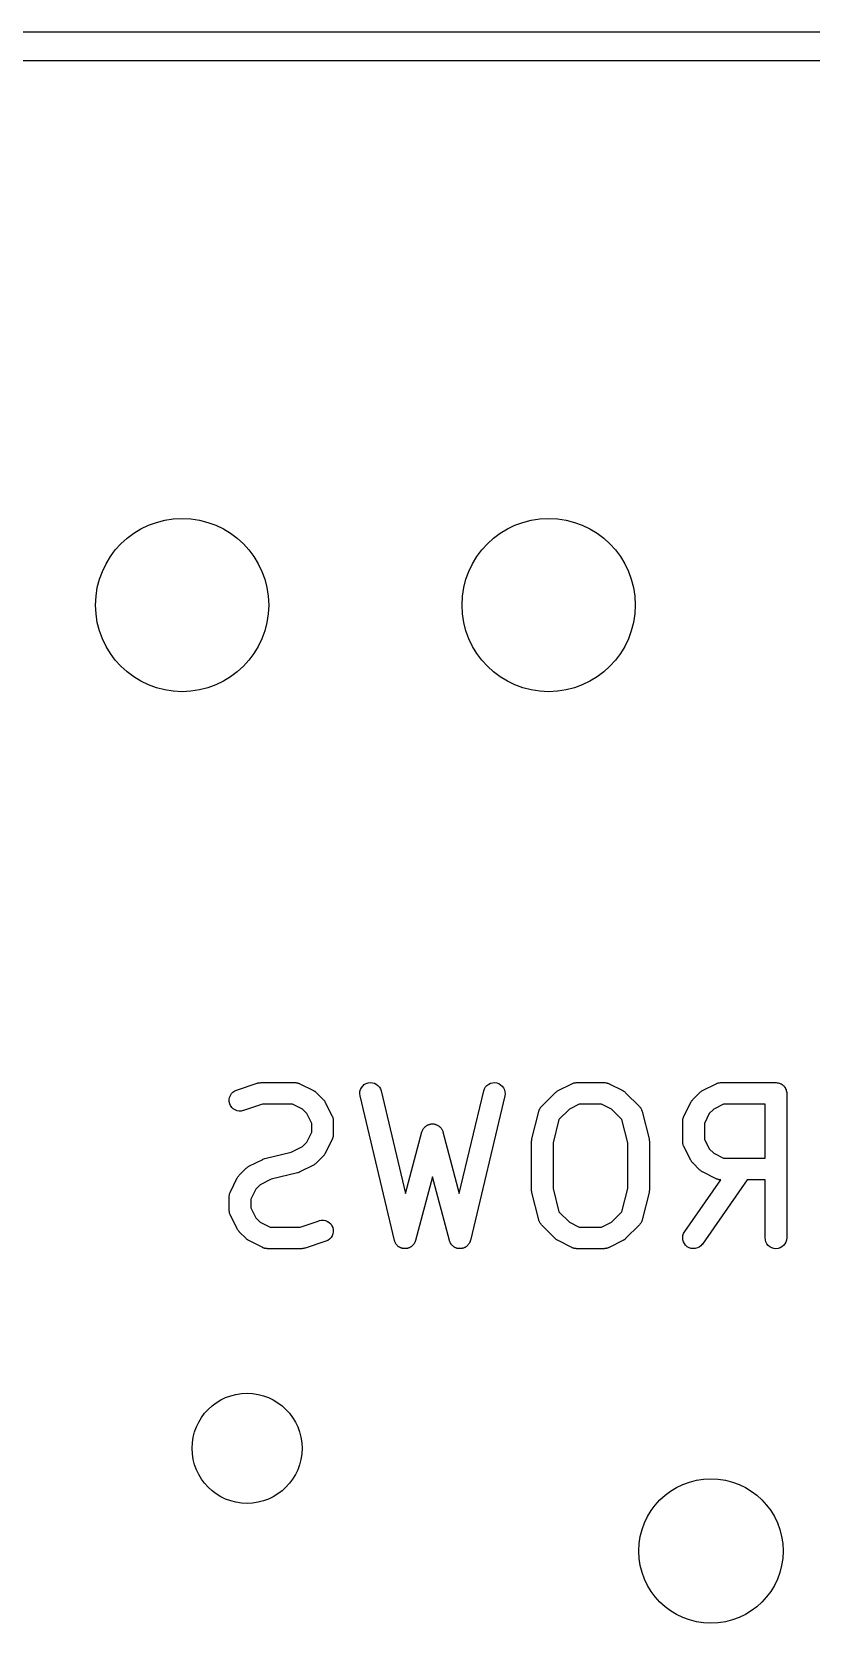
# Model space of a CAD drawing. Extents: x 0.6 to 7.02, y -7.61 to -0.88.
# Drawn here: x 2.2297 to 2.4424, y -1.492 to -1.0581 of the extents above; entities that cross this region are included whole.
import ezdxf

# ---------------------------------------------------------------- set-up
doc = ezdxf.new("R2010")
doc.units = 0
doc.header["$MEASUREMENT"] = 0
doc.layers.add('BLACK', color=7, linetype='CONTINUOUS')

msp = doc.modelspace()

# ---------------------------------------------------------------- linework, layer by layer
at = {"layer": 'BLACK', "linetype": 'CONTINUOUS'}
for p, q in [((2.21234, -1.05815), (3.22922, -1.05815)), ((3.22547, -1.06602), (2.21054, -1.06602)), ((2.28562, -1.34669), (2.29124, -1.34481)), ((2.29124, -1.34481), (2.29128, -1.3448)), ((2.29128, -1.3448), (2.29144, -1.34476)), ((2.29144, -1.34476), (2.2916, -1.34472)), ((2.2916, -1.34472), (2.29173, -1.3447)), ((2.29173, -1.3447), (2.29185, -1.34468)), ((2.29185, -1.34468), (2.29201, -1.34468)), ((2.29201, -1.34468), (2.29218, -1.34466)), ((2.29218, -1.34466), (2.30155, -1.34466)), ((2.30155, -1.34466), (2.30159, -1.34466)), ((2.30159, -1.34466), (2.30168, -1.34467)), ((2.30168, -1.34467), (2.30176, -1.34467)), ((2.30176, -1.34467), (2.30196, -1.3447)), ((2.30196, -1.3447), (2.30216, -1.34473)), ((2.30216, -1.34473), (2.30225, -1.34475)), ((2.30225, -1.34475), (2.30233, -1.34477)), ((2.30233, -1.34477), (2.30252, -1.34484)), ((2.30252, -1.34484), (2.30271, -1.3449)), ((2.30271, -1.3449), (2.30279, -1.34494)), ((2.30279, -1.34494), (2.30287, -1.34497)), ((2.30287, -1.34497), (2.30662, -1.34685)), ((2.32046, -1.34521), (2.32096, -1.34492)), ((2.32096, -1.34492), (2.32151, -1.34474)), ((2.32151, -1.34474), (2.32208, -1.34466)), ((2.32208, -1.34466), (2.32266, -1.3447)), ((2.32266, -1.3447), (2.32321, -1.34485)), ((2.32321, -1.34485), (2.32373, -1.3451)), ((2.3544, -1.34508), (2.35492, -1.34484)), ((2.35492, -1.34484), (2.35548, -1.34469)), ((2.35548, -1.34469), (2.35605, -1.34466)), ((2.35605, -1.34466), (2.35662, -1.34475)), ((2.35662, -1.34475), (2.35717, -1.34494)), ((2.35717, -1.34494), (2.35766, -1.34523)), ((2.37335, -1.34685), (2.3771, -1.34497)), ((2.3771, -1.34497), (2.37713, -1.34495)), ((2.37713, -1.34495), (2.37721, -1.34492)), ((2.37721, -1.34492), (2.37729, -1.34488)), ((2.37729, -1.34488), (2.37748, -1.34483)), ((2.37748, -1.34483), (2.37767, -1.34476)), ((2.37767, -1.34476), (2.37776, -1.34474)), ((2.37776, -1.34474), (2.37784, -1.34472)), ((2.37784, -1.34472), (2.37804, -1.3447)), ((2.37804, -1.3447), (2.37824, -1.34467)), ((2.37824, -1.34467), (2.37833, -1.34467)), ((2.37833, -1.34467), (2.37842, -1.34466)), ((2.37842, -1.34466), (2.38591, -1.34466)), ((2.38591, -1.34466), (2.38596, -1.34466)), ((2.38596, -1.34466), (2.38604, -1.34467)), ((2.38604, -1.34467), (2.38613, -1.34467)), ((2.38613, -1.34467), (2.38633, -1.3447)), ((2.38633, -1.3447), (2.38653, -1.34473)), ((2.38653, -1.34473), (2.38661, -1.34475)), ((2.38661, -1.34475), (2.3867, -1.34477)), ((2.3867, -1.34477), (2.38689, -1.34484)), ((2.38689, -1.34484), (2.38708, -1.3449)), ((2.38708, -1.3449), (2.38715, -1.34494)), ((2.38715, -1.34494), (2.38724, -1.34497)), ((2.38724, -1.34497), (2.39098, -1.34685)), ((2.41272, -1.34685), (2.41647, -1.34497)), ((2.41647, -1.34497), (2.4165, -1.34495)), ((2.4165, -1.34495), (2.41658, -1.34492)), ((2.41658, -1.34492), (2.41666, -1.34488)), ((2.41666, -1.34488), (2.41685, -1.34483)), ((2.41685, -1.34483), (2.41704, -1.34476)), ((2.41704, -1.34476), (2.41713, -1.34474)), ((2.41713, -1.34474), (2.41721, -1.34472)), ((2.41721, -1.34472), (2.41741, -1.3447)), ((2.41741, -1.3447), (2.41761, -1.34467)), ((2.41761, -1.34467), (2.4177, -1.34467)), ((2.4177, -1.34467), (2.41779, -1.34466)), ((2.41779, -1.34466), (2.43278, -1.34466)), ((2.43278, -1.34466), (2.4328, -1.34466)), ((2.4328, -1.34466), (2.4328, -1.34466)), ((2.4328, -1.34466), (2.43281, -1.34466)), ((2.43281, -1.34466), (2.43283, -1.34466)), ((2.43283, -1.34466), (2.4331, -1.34469)), ((2.4331, -1.34469), (2.43338, -1.34472)), ((2.43338, -1.34472), (2.43339, -1.34472)), ((2.43339, -1.34472), (2.4334, -1.34473)), ((2.4334, -1.34473), (2.43366, -1.34481)), ((2.43366, -1.34481), (2.43393, -1.34489)), ((2.43393, -1.34489), (2.43394, -1.3449)), ((2.43394, -1.3449), (2.43395, -1.3449)), ((2.43395, -1.3449), (2.43419, -1.34503)), ((2.43419, -1.34503), (2.43444, -1.34517)), ((2.28361, -1.34926), (2.28371, -1.3487)), ((2.28362, -1.34984), (2.28361, -1.34926)), ((2.28371, -1.3487), (2.28392, -1.34816)), ((2.28392, -1.34816), (2.28422, -1.34767)), ((2.28422, -1.34767), (2.28462, -1.34725)), ((2.28462, -1.34725), (2.28509, -1.34692)), ((2.28509, -1.34692), (2.28562, -1.34669)), ((2.30662, -1.34685), (2.30666, -1.34687)), ((2.30666, -1.34687), (2.3068, -1.34696)), ((2.3068, -1.34696), (2.30694, -1.34703)), ((2.30694, -1.34703), (2.30704, -1.34711)), ((2.30704, -1.34711), (2.30714, -1.34718)), ((2.30714, -1.34718), (2.30726, -1.34729)), ((2.30726, -1.34729), (2.30739, -1.3474)), ((2.30739, -1.3474), (2.30926, -1.34928)), ((2.30926, -1.34928), (2.30929, -1.3493)), ((2.30929, -1.3493), (2.3094, -1.34943)), ((2.31922, -1.34769), (2.31926, -1.34711)), ((2.31929, -1.34826), (2.31922, -1.34769)), ((2.31926, -1.34711), (2.31942, -1.34655)), ((2.3193, -1.3483), (2.31929, -1.34826)), ((2.32867, -1.38767), (2.3193, -1.3483)), ((2.31942, -1.34655), (2.31967, -1.34604)), ((2.31967, -1.34604), (2.32003, -1.34558)), ((2.32003, -1.34558), (2.32046, -1.34521)), ((2.32373, -1.3451), (2.32419, -1.34545)), ((2.32419, -1.34545), (2.32457, -1.34589)), ((2.32457, -1.34589), (2.32486, -1.34638)), ((2.32486, -1.34638), (2.32505, -1.34693)), ((2.32505, -1.34693), (2.33171, -1.37492)), ((2.34638, -1.37492), (2.35305, -1.34693)), ((2.35879, -1.3483), (2.34942, -1.38767)), ((2.35305, -1.34693), (2.35306, -1.34689)), ((2.35306, -1.34689), (2.35325, -1.34635)), ((2.35325, -1.34635), (2.35355, -1.34585)), ((2.35355, -1.34585), (2.35393, -1.34543)), ((2.35393, -1.34543), (2.3544, -1.34508)), ((2.35766, -1.34523), (2.35809, -1.34561)), ((2.35809, -1.34561), (2.35844, -1.34607)), ((2.35844, -1.34607), (2.35869, -1.34659)), ((2.35869, -1.34659), (2.35883, -1.34715)), ((2.35887, -1.34773), (2.35879, -1.3483)), ((2.35883, -1.34715), (2.35887, -1.34773)), ((2.36883, -1.35115), (2.37258, -1.3474)), ((2.37258, -1.3474), (2.37261, -1.34737)), ((2.37261, -1.34737), (2.37274, -1.34727)), ((2.37274, -1.34727), (2.37286, -1.34715)), ((2.37286, -1.34715), (2.37296, -1.34709)), ((2.37296, -1.34709), (2.37306, -1.34701)), ((2.37306, -1.34701), (2.37321, -1.34694)), ((2.37321, -1.34694), (2.37335, -1.34685)), ((2.39098, -1.34685), (2.39102, -1.34687)), ((2.39102, -1.34687), (2.39116, -1.34696)), ((2.39116, -1.34696), (2.39131, -1.34703)), ((2.39131, -1.34703), (2.3914, -1.34711)), ((2.3914, -1.34711), (2.39151, -1.34718)), ((2.39151, -1.34718), (2.39162, -1.34729)), ((2.39162, -1.34729), (2.39175, -1.3474)), ((2.39175, -1.3474), (2.3955, -1.35115)), ((2.40985, -1.34952), (2.40997, -1.3494)), ((2.40997, -1.3494), (2.41007, -1.34928)), ((2.41007, -1.34928), (2.41195, -1.3474)), ((2.41195, -1.3474), (2.41198, -1.34737)), ((2.41198, -1.34737), (2.41211, -1.34727)), ((2.41211, -1.34727), (2.41223, -1.34715)), ((2.41223, -1.34715), (2.41233, -1.34709)), ((2.41233, -1.34709), (2.41243, -1.34701)), ((2.41243, -1.34701), (2.41258, -1.34694)), ((2.41258, -1.34694), (2.41272, -1.34685)), ((2.43444, -1.34517), (2.43444, -1.34517)), ((2.43444, -1.34517), (2.43445, -1.34518)), ((2.43445, -1.34518), (2.43467, -1.34536)), ((2.43467, -1.34536), (2.43488, -1.34553)), ((2.43488, -1.34553), (2.43489, -1.34554)), ((2.43489, -1.34554), (2.43489, -1.34555)), ((2.43489, -1.34555), (2.43507, -1.34576)), ((2.43507, -1.34576), (2.43524, -1.34598)), ((2.43524, -1.34598), (2.43525, -1.34599)), ((2.43525, -1.34599), (2.43525, -1.346)), ((2.43525, -1.346), (2.43538, -1.34624)), ((2.43538, -1.34624), (2.43551, -1.34649)), ((2.43551, -1.34649), (2.43552, -1.3465)), ((2.43552, -1.3465), (2.43552, -1.34651)), ((2.43552, -1.34651), (2.4356, -1.34677)), ((2.4356, -1.34677), (2.43568, -1.34704)), ((2.43568, -1.34704), (2.43568, -1.34705)), ((2.43568, -1.34705), (2.43568, -1.34706)), ((2.43568, -1.34706), (2.43571, -1.34734)), ((2.43571, -1.34734), (2.43574, -1.34761)), ((2.43574, -1.34761), (2.43574, -1.38698)), ((2.28374, -1.3504), (2.28362, -1.34984)), ((2.28398, -1.35093), (2.28374, -1.3504)), ((2.2843, -1.3514), (2.28398, -1.35093)), ((2.28472, -1.3518), (2.2843, -1.3514)), ((2.2852, -1.35212), (2.28472, -1.3518)), ((2.28574, -1.35233), (2.2852, -1.35212)), ((2.28631, -1.35243), (2.28574, -1.35233)), ((2.28688, -1.35242), (2.28631, -1.35243)), ((2.28745, -1.3523), (2.28688, -1.35242)), ((2.28749, -1.35229), (2.28745, -1.3523)), ((2.29266, -1.35057), (2.28749, -1.35229)), ((2.30085, -1.35057), (2.29266, -1.35057)), ((2.30355, -1.35191), (2.30085, -1.35057)), ((2.30475, -1.35311), (2.30355, -1.35191)), ((2.3061, -1.35581), (2.30475, -1.35311)), ((2.3094, -1.34943), (2.30951, -1.34955)), ((2.30951, -1.34955), (2.30957, -1.34966)), ((2.30957, -1.34966), (2.30965, -1.34975)), ((2.30965, -1.34975), (2.30973, -1.3499)), ((2.30973, -1.3499), (2.30982, -1.35004)), ((2.30982, -1.35004), (2.31169, -1.35379)), ((2.36618, -1.36002), (2.36805, -1.35252)), ((2.36805, -1.35252), (2.36806, -1.35248)), ((2.36806, -1.35248), (2.36813, -1.35229)), ((2.36813, -1.35229), (2.36819, -1.3521)), ((2.36819, -1.3521), (2.36823, -1.35202)), ((2.36823, -1.35202), (2.36826, -1.35194)), ((2.36826, -1.35194), (2.36837, -1.35177)), ((2.36837, -1.35177), (2.36846, -1.3516)), ((2.36846, -1.3516), (2.36852, -1.35153)), ((2.36852, -1.35153), (2.36857, -1.35145)), ((2.36857, -1.35145), (2.3687, -1.3513)), ((2.3687, -1.3513), (2.36883, -1.35115)), ((2.37642, -1.35191), (2.37358, -1.35475)), ((2.37911, -1.35057), (2.37642, -1.35191)), ((2.38522, -1.35057), (2.37911, -1.35057)), ((2.38792, -1.35191), (2.38522, -1.35057)), ((2.39075, -1.35475), (2.38792, -1.35191)), ((2.3955, -1.35115), (2.39553, -1.35118)), ((2.39553, -1.35118), (2.39566, -1.35134)), ((2.39566, -1.35134), (2.39579, -1.35148)), ((2.39579, -1.35148), (2.39583, -1.35156)), ((2.39583, -1.35156), (2.39589, -1.35163)), ((2.39589, -1.35163), (2.39598, -1.35181)), ((2.39598, -1.35181), (2.39608, -1.35198)), ((2.39608, -1.35198), (2.39611, -1.35206)), ((2.39611, -1.35206), (2.39616, -1.35214)), ((2.39616, -1.35214), (2.39621, -1.35233)), ((2.39621, -1.35233), (2.39628, -1.35252)), ((2.39628, -1.35252), (2.39815, -1.36002)), ((2.40765, -1.35379), (2.40952, -1.35004)), ((2.40952, -1.35004), (2.40954, -1.35001)), ((2.40954, -1.35001), (2.40963, -1.34987)), ((2.40963, -1.34987), (2.40971, -1.34972)), ((2.40971, -1.34972), (2.40979, -1.34963)), ((2.40979, -1.34963), (2.40985, -1.34952)), ((2.41459, -1.35311), (2.41324, -1.35581)), ((2.41579, -1.35191), (2.41459, -1.35311)), ((2.41848, -1.35057), (2.41579, -1.35191)), ((2.42983, -1.35057), (2.41848, -1.35057)), ((2.42983, -1.36528), (2.42983, -1.35057)), ((2.3061, -1.35816), (2.3061, -1.35581)), ((2.31169, -1.35379), (2.31171, -1.35383)), ((2.31171, -1.35383), (2.31174, -1.35391)), ((2.31174, -1.35391), (2.31178, -1.35399)), ((2.31178, -1.35399), (2.31184, -1.35418)), ((2.31184, -1.35418), (2.31191, -1.35437)), ((2.31191, -1.35437), (2.31192, -1.35446)), ((2.31192, -1.35446), (2.31195, -1.35454)), ((2.31195, -1.35454), (2.31197, -1.35474)), ((2.31197, -1.35474), (2.312, -1.35494)), ((2.312, -1.35494), (2.31199, -1.35503)), ((2.31199, -1.35503), (2.312, -1.35511)), ((2.312, -1.35511), (2.312, -1.35886)), ((2.33619, -1.3581), (2.3362, -1.35806)), ((2.3362, -1.35806), (2.33624, -1.35797)), ((2.33624, -1.35797), (2.33626, -1.35788)), ((2.33626, -1.35788), (2.33634, -1.3577)), ((2.33634, -1.3577), (2.33641, -1.35752)), ((2.33641, -1.35752), (2.33647, -1.35744)), ((2.33647, -1.35744), (2.33651, -1.35736)), ((2.33651, -1.35736), (2.33662, -1.3572)), ((2.33662, -1.3572), (2.33672, -1.35704)), ((2.33672, -1.35704), (2.33679, -1.35697)), ((2.33679, -1.35697), (2.33685, -1.35689)), ((2.33685, -1.35689), (2.33699, -1.35676)), ((2.33699, -1.35676), (2.33712, -1.35662)), ((2.33712, -1.35662), (2.3372, -1.35657)), ((2.3372, -1.35657), (2.33727, -1.3565)), ((2.33727, -1.3565), (2.33744, -1.3564)), ((2.33744, -1.3564), (2.33759, -1.35629)), ((2.33759, -1.35629), (2.33768, -1.35625)), ((2.33768, -1.35625), (2.33776, -1.3562)), ((2.33776, -1.3562), (2.33794, -1.35614)), ((2.33794, -1.35614), (2.33812, -1.35606)), ((2.33812, -1.35606), (2.33821, -1.35604)), ((2.33821, -1.35604), (2.3383, -1.356)), ((2.3383, -1.356), (2.33849, -1.35597)), ((2.33849, -1.35597), (2.33868, -1.35593)), ((2.33868, -1.35593), (2.33878, -1.35593)), ((2.33878, -1.35593), (2.33887, -1.35591)), ((2.33887, -1.35591), (2.33907, -1.35592)), ((2.33907, -1.35592), (2.33926, -1.35592)), ((2.33926, -1.35592), (2.33935, -1.35593)), ((2.33935, -1.35593), (2.33945, -1.35594)), ((2.33945, -1.35594), (2.33964, -1.35598)), ((2.33964, -1.35598), (2.33983, -1.35601)), ((2.33983, -1.35601), (2.33992, -1.35605)), ((2.33992, -1.35605), (2.34001, -1.35607)), ((2.34001, -1.35607), (2.34019, -1.35615)), ((2.34019, -1.35615), (2.34036, -1.35622)), ((2.34036, -1.35622), (2.34045, -1.35627)), ((2.34045, -1.35627), (2.34053, -1.35631)), ((2.34053, -1.35631), (2.34069, -1.35642)), ((2.34069, -1.35642), (2.34085, -1.35653)), ((2.34085, -1.35653), (2.34092, -1.35659)), ((2.34092, -1.35659), (2.341, -1.35665)), ((2.341, -1.35665), (2.34113, -1.35679)), ((2.34113, -1.35679), (2.34127, -1.35692)), ((2.34127, -1.35692), (2.34133, -1.357)), ((2.34133, -1.357), (2.34139, -1.35707)), ((2.34139, -1.35707), (2.34149, -1.35723)), ((2.34149, -1.35723), (2.34161, -1.35739)), ((2.34161, -1.35739), (2.34165, -1.35748)), ((2.34165, -1.35748), (2.3417, -1.35756)), ((2.3417, -1.35756), (2.34176, -1.35774)), ((2.34176, -1.35774), (2.34184, -1.35792)), ((2.34184, -1.35792), (2.34186, -1.35801)), ((2.34186, -1.35801), (2.3419, -1.3581)), ((2.37358, -1.35475), (2.37199, -1.3611)), ((2.39234, -1.3611), (2.39075, -1.35475)), ((2.40733, -1.35507), (2.40734, -1.35498)), ((2.40733, -1.35511), (2.40733, -1.35507)), ((2.40733, -1.36074), (2.40733, -1.35511)), ((2.40734, -1.3549), (2.40738, -1.3547)), ((2.40734, -1.35498), (2.40734, -1.3549)), ((2.40738, -1.3547), (2.4074, -1.3545)), ((2.4074, -1.3545), (2.40742, -1.35442)), ((2.40742, -1.35442), (2.40744, -1.35433)), ((2.40744, -1.35433), (2.40751, -1.35414)), ((2.40751, -1.35414), (2.40757, -1.35395)), ((2.40757, -1.35395), (2.40761, -1.35387)), ((2.40761, -1.35387), (2.40765, -1.35379)), ((2.41324, -1.35581), (2.41324, -1.36004)), ((2.30052, -1.36358), (2.30355, -1.36206)), ((2.30355, -1.36206), (2.30475, -1.36086)), ((2.30475, -1.36086), (2.3061, -1.35816)), ((2.31169, -1.36018), (2.30982, -1.36393)), ((2.31172, -1.3601), (2.31169, -1.36018)), ((2.31176, -1.36003), (2.31172, -1.3601)), ((2.31182, -1.35983), (2.31176, -1.36003)), ((2.3119, -1.35964), (2.31182, -1.35983)), ((2.31191, -1.35956), (2.3119, -1.35964)), ((2.31194, -1.35948), (2.31191, -1.35956)), ((2.31196, -1.35928), (2.31194, -1.35948)), ((2.31199, -1.35908), (2.31196, -1.35928)), ((2.312, -1.3589), (2.31199, -1.35899)), ((2.31199, -1.35899), (2.31199, -1.35908)), ((2.312, -1.35886), (2.312, -1.3589)), ((2.33171, -1.37492), (2.33619, -1.3581)), ((2.3419, -1.3581), (2.34638, -1.37492)), ((2.36609, -1.36059), (2.36613, -1.36036)), ((2.3661, -1.36064), (2.36609, -1.36059)), ((2.36609, -1.3607), (2.3661, -1.36064)), ((2.36609, -1.36074), (2.36609, -1.3607)), ((2.36609, -1.37386), (2.36609, -1.36074)), ((2.36613, -1.36036), (2.36615, -1.36012)), ((2.36615, -1.36012), (2.36617, -1.36007)), ((2.36617, -1.36007), (2.36618, -1.36002)), ((2.37199, -1.3611), (2.37199, -1.3735)), ((2.39234, -1.3735), (2.39234, -1.3611)), ((2.39815, -1.36002), (2.39816, -1.36006)), ((2.39816, -1.36006), (2.39817, -1.36011)), ((2.39817, -1.36011), (2.39819, -1.36016)), ((2.39819, -1.36016), (2.39821, -1.3604)), ((2.39821, -1.3604), (2.39824, -1.36063)), ((2.39824, -1.36063), (2.39824, -1.36068)), ((2.39824, -1.36068), (2.39824, -1.36074)), ((2.39824, -1.36074), (2.39824, -1.37386)), ((2.40734, -1.36082), (2.40733, -1.36074)), ((2.40734, -1.36091), (2.40734, -1.36082)), ((2.40737, -1.36111), (2.40734, -1.36091)), ((2.40739, -1.36131), (2.40737, -1.36111)), ((2.40742, -1.36139), (2.40739, -1.36131)), ((2.40743, -1.36148), (2.40742, -1.36139)), ((2.4075, -1.36167), (2.40743, -1.36148)), ((2.40756, -1.36186), (2.4075, -1.36167)), ((2.4076, -1.36194), (2.40756, -1.36186)), ((2.40763, -1.36202), (2.4076, -1.36194)), ((2.40765, -1.36206), (2.40763, -1.36202)), ((2.40952, -1.36581), (2.40765, -1.36206)), ((2.41324, -1.36004), (2.41459, -1.36274)), ((2.28898, -1.36747), (2.29273, -1.36559)), ((2.29273, -1.36559), (2.29277, -1.36558)), ((2.29277, -1.36558), (2.29278, -1.36557)), ((2.29278, -1.36557), (2.29279, -1.36556)), ((2.29279, -1.36556), (2.29305, -1.36547)), ((2.29305, -1.36547), (2.29331, -1.36538)), ((2.29331, -1.36538), (2.29332, -1.36538)), ((2.29332, -1.36538), (2.29334, -1.36537)), ((2.29334, -1.36537), (2.30052, -1.36358)), ((2.30723, -1.36671), (2.30711, -1.36682)), ((2.30736, -1.3666), (2.30723, -1.36671)), ((2.30739, -1.36657), (2.30736, -1.3666)), ((2.30926, -1.3647), (2.30739, -1.36657)), ((2.30937, -1.36457), (2.30926, -1.3647)), ((2.30948, -1.36445), (2.30937, -1.36457)), ((2.30955, -1.36435), (2.30948, -1.36445)), ((2.30963, -1.36425), (2.30955, -1.36435)), ((2.30971, -1.36411), (2.30963, -1.36425)), ((2.3098, -1.36397), (2.30971, -1.36411)), ((2.30982, -1.36393), (2.3098, -1.36397)), ((2.40961, -1.36595), (2.40952, -1.36581)), ((2.40969, -1.36609), (2.40961, -1.36595)), ((2.40976, -1.36619), (2.40969, -1.36609)), ((2.40983, -1.36629), (2.40976, -1.36619)), ((2.40994, -1.36642), (2.40983, -1.36629)), ((2.41004, -1.36654), (2.40994, -1.36642)), ((2.41007, -1.36657), (2.41004, -1.36654)), ((2.41195, -1.36845), (2.41007, -1.36657)), ((2.41459, -1.36274), (2.41579, -1.36393)), ((2.41579, -1.36393), (2.41848, -1.36528)), ((2.41848, -1.36528), (2.42983, -1.36528)), ((2.28391, -1.37441), (2.28579, -1.37066)), ((2.28579, -1.37066), (2.2858, -1.37063)), ((2.2858, -1.37063), (2.2859, -1.37049)), ((2.2859, -1.37049), (2.28597, -1.37034)), ((2.28597, -1.37034), (2.28605, -1.37025)), ((2.28605, -1.37025), (2.28612, -1.37014)), ((2.28612, -1.37014), (2.28623, -1.37003)), ((2.28623, -1.37003), (2.28634, -1.3699)), ((2.28634, -1.3699), (2.28821, -1.36802)), ((2.28821, -1.36802), (2.28824, -1.36799)), ((2.28824, -1.36799), (2.28837, -1.36789)), ((2.28837, -1.36789), (2.28849, -1.36778)), ((2.28849, -1.36778), (2.2886, -1.36771)), ((2.2886, -1.36771), (2.28869, -1.36763)), ((2.28869, -1.36763), (2.28884, -1.36756)), ((2.28884, -1.36756), (2.28898, -1.36747)), ((2.29508, -1.37102), (2.29205, -1.37254)), ((2.30227, -1.36923), (2.29508, -1.37102)), ((2.30228, -1.36922), (2.30227, -1.36923)), ((2.30229, -1.36922), (2.30228, -1.36922)), ((2.30255, -1.36912), (2.30229, -1.36922)), ((2.30281, -1.36903), (2.30255, -1.36912)), ((2.30282, -1.36902), (2.30281, -1.36903)), ((2.30283, -1.36902), (2.30282, -1.36902)), ((2.30287, -1.369), (2.30283, -1.36902)), ((2.30662, -1.36713), (2.30287, -1.369)), ((2.30676, -1.36704), (2.30662, -1.36713)), ((2.30691, -1.36696), (2.30676, -1.36704)), ((2.307, -1.36689), (2.30691, -1.36696)), ((2.30711, -1.36682), (2.307, -1.36689)), ((2.33905, -1.37032), (2.3344, -1.38774)), ((2.34369, -1.38774), (2.33905, -1.37032)), ((2.41208, -1.36855), (2.41195, -1.36845)), ((2.4122, -1.36867), (2.41208, -1.36855)), ((2.4123, -1.36874), (2.4122, -1.36867)), ((2.41239, -1.36881), (2.4123, -1.36874)), ((2.41254, -1.36889), (2.41239, -1.36881)), ((2.41268, -1.36898), (2.41254, -1.36889)), ((2.41272, -1.369), (2.41268, -1.36898)), ((2.41647, -1.37088), (2.41272, -1.369)), ((2.41655, -1.37091), (2.41647, -1.37088)), ((2.41662, -1.37095), (2.41655, -1.37091)), ((2.41681, -1.37101), (2.41662, -1.37095)), ((2.417, -1.37108), (2.41681, -1.37101)), ((2.41709, -1.3711), (2.417, -1.37108)), ((2.41717, -1.37112), (2.41709, -1.3711)), ((2.28361, -1.37552), (2.28364, -1.37532)), ((2.28364, -1.37532), (2.28366, -1.37512)), ((2.28366, -1.37512), (2.28369, -1.37504)), ((2.28369, -1.37504), (2.28371, -1.37495)), ((2.28371, -1.37495), (2.28378, -1.37476)), ((2.28378, -1.37476), (2.28384, -1.37457)), ((2.28384, -1.37457), (2.28388, -1.3745)), ((2.28388, -1.3745), (2.28391, -1.37441)), ((2.29085, -1.37373), (2.28951, -1.37643)), ((2.29205, -1.37254), (2.29085, -1.37373)), ((2.36609, -1.37391), (2.36609, -1.37386)), ((2.36609, -1.37397), (2.36609, -1.37391)), ((2.36612, -1.3742), (2.36609, -1.37397)), ((2.36615, -1.37443), (2.36612, -1.3742)), ((2.36616, -1.37448), (2.36615, -1.37443)), ((2.36617, -1.37454), (2.36616, -1.37448)), ((2.36618, -1.37458), (2.36617, -1.37454)), ((2.36805, -1.38208), (2.36618, -1.37458)), ((2.37199, -1.3735), (2.37358, -1.37985)), ((2.39075, -1.37985), (2.39234, -1.3735)), ((2.39815, -1.37458), (2.39628, -1.38208)), ((2.39816, -1.37452), (2.39815, -1.37458)), ((2.39818, -1.37447), (2.39816, -1.37452)), ((2.3982, -1.37424), (2.39818, -1.37447)), ((2.39824, -1.37401), (2.3982, -1.37424)), ((2.39824, -1.37386), (2.39824, -1.3739)), ((2.39824, -1.3739), (2.39824, -1.37395)), ((2.39824, -1.37395), (2.39824, -1.37401)), ((2.40787, -1.38529), (2.41774, -1.37119)), ((2.42495, -1.37119), (2.41271, -1.38868)), ((2.41737, -1.37115), (2.41717, -1.37112)), ((2.41757, -1.37118), (2.41737, -1.37115)), ((2.41766, -1.37118), (2.41757, -1.37118)), ((2.41774, -1.37119), (2.41766, -1.37118)), ((2.42983, -1.37119), (2.42495, -1.37119)), ((2.42983, -1.38698), (2.42983, -1.37119)), ((2.2836, -1.37569), (2.28361, -1.37561)), ((2.2836, -1.37573), (2.2836, -1.37569)), ((2.2836, -1.37948), (2.2836, -1.37573)), ((2.28361, -1.37957), (2.2836, -1.37948)), ((2.2836, -1.37966), (2.28361, -1.37957)), ((2.28364, -1.37986), (2.2836, -1.37966)), ((2.28361, -1.37561), (2.28361, -1.37552)), ((2.28951, -1.37643), (2.28951, -1.37879)), ((2.28951, -1.37879), (2.29085, -1.38148)), ((2.28366, -1.38006), (2.28364, -1.37986)), ((2.28368, -1.38014), (2.28366, -1.38006)), ((2.28369, -1.38023), (2.28368, -1.38014)), ((2.28376, -1.38042), (2.28369, -1.38023)), ((2.28382, -1.38061), (2.28376, -1.38042)), ((2.28386, -1.38069), (2.28382, -1.38061)), ((2.28389, -1.38077), (2.28386, -1.38069)), ((2.28391, -1.3808), (2.28389, -1.38077)), ((2.28579, -1.38455), (2.28391, -1.3808)), ((2.29085, -1.38148), (2.29205, -1.38268)), ((2.29205, -1.38268), (2.29475, -1.38403)), ((2.29475, -1.38403), (2.30295, -1.38403)), ((2.30295, -1.38403), (2.30812, -1.38231)), ((2.30812, -1.38231), (2.30815, -1.38229)), ((2.30815, -1.38229), (2.30872, -1.38217)), ((2.30872, -1.38217), (2.30929, -1.38217)), ((2.30929, -1.38217), (2.30986, -1.38227)), ((2.30986, -1.38227), (2.3104, -1.38248)), ((2.3104, -1.38248), (2.31088, -1.38279)), ((2.31088, -1.38279), (2.3113, -1.38319)), ((2.3113, -1.38319), (2.31163, -1.38367)), ((2.31163, -1.38367), (2.31186, -1.38419)), ((2.36812, -1.38226), (2.36805, -1.38208)), ((2.36818, -1.38246), (2.36812, -1.38226)), ((2.36822, -1.38253), (2.36818, -1.38246)), ((2.36825, -1.38262), (2.36822, -1.38253)), ((2.36835, -1.38279), (2.36825, -1.38262)), ((2.36844, -1.38297), (2.36835, -1.38279)), ((2.3685, -1.38304), (2.36844, -1.38297)), ((2.36854, -1.38311), (2.3685, -1.38304)), ((2.36868, -1.38326), (2.36854, -1.38311)), ((2.3688, -1.38342), (2.36868, -1.38326)), ((2.36883, -1.38345), (2.3688, -1.38342)), ((2.37258, -1.3872), (2.36883, -1.38345)), ((2.37358, -1.37985), (2.37642, -1.38268)), ((2.37642, -1.38268), (2.37911, -1.38403)), ((2.37911, -1.38403), (2.38522, -1.38403)), ((2.38522, -1.38403), (2.38792, -1.38268)), ((2.38792, -1.38268), (2.39075, -1.37985)), ((2.3955, -1.38345), (2.39175, -1.3872)), ((2.39563, -1.38329), (2.3955, -1.38345)), ((2.39576, -1.38315), (2.39563, -1.38329)), ((2.39581, -1.38307), (2.39576, -1.38315)), ((2.39587, -1.383), (2.39581, -1.38307)), ((2.39596, -1.38283), (2.39587, -1.383)), ((2.39607, -1.38266), (2.39596, -1.38283)), ((2.3961, -1.38257), (2.39607, -1.38266)), ((2.39614, -1.38249), (2.3961, -1.38257)), ((2.3962, -1.3823), (2.39614, -1.38249)), ((2.39627, -1.38212), (2.3962, -1.3823)), ((2.39628, -1.38208), (2.39627, -1.38212)), ((2.28587, -1.38469), (2.28579, -1.38455)), ((2.28595, -1.38484), (2.28587, -1.38469)), ((2.28603, -1.38494), (2.28595, -1.38484)), ((2.28609, -1.38504), (2.28603, -1.38494)), ((2.28621, -1.38516), (2.28609, -1.38504)), ((2.28631, -1.38529), (2.28621, -1.38516)), ((2.28634, -1.38532), (2.28631, -1.38529)), ((2.28821, -1.3872), (2.28634, -1.38532)), ((2.28834, -1.3873), (2.28821, -1.3872)), ((2.28846, -1.38742), (2.28834, -1.3873)), ((2.28856, -1.38748), (2.28846, -1.38742)), ((2.28866, -1.38756), (2.28856, -1.38748)), ((2.28881, -1.38764), (2.28866, -1.38756)), ((2.28894, -1.38773), (2.28881, -1.38764)), ((2.28898, -1.38775), (2.28894, -1.38773)), ((2.29273, -1.38962), (2.28898, -1.38775)), ((2.30998, -1.38791), (2.30436, -1.38978)), ((2.31051, -1.38768), (2.30998, -1.38791)), ((2.31098, -1.38734), (2.31051, -1.38768)), ((2.31138, -1.38693), (2.31098, -1.38734)), ((2.31169, -1.38644), (2.31138, -1.38693)), ((2.31189, -1.3859), (2.31169, -1.38644)), ((2.31186, -1.38419), (2.31198, -1.38476)), ((2.31199, -1.38533), (2.31189, -1.3859)), ((2.31198, -1.38476), (2.31199, -1.38533)), ((2.32872, -1.3878), (2.32867, -1.38767)), ((2.32875, -1.38793), (2.32872, -1.3878)), ((2.32881, -1.38807), (2.32875, -1.38793)), ((2.32886, -1.38821), (2.32881, -1.38807)), ((2.32893, -1.38833), (2.32886, -1.38821)), ((2.32899, -1.38845), (2.32893, -1.38833)), ((2.32907, -1.38858), (2.32899, -1.38845)), ((2.33411, -1.38844), (2.33405, -1.38856)), ((2.33418, -1.38832), (2.33411, -1.38844)), ((2.33423, -1.38818), (2.33418, -1.38832)), ((2.3343, -1.38804), (2.33423, -1.38818)), ((2.33434, -1.38791), (2.3343, -1.38804)), ((2.33439, -1.38778), (2.33434, -1.38791)), ((2.3344, -1.38774), (2.33439, -1.38778)), ((2.34374, -1.38787), (2.34369, -1.38774)), ((2.34377, -1.388), (2.34374, -1.38787)), ((2.34384, -1.38814), (2.34377, -1.388)), ((2.34389, -1.38828), (2.34384, -1.38814)), ((2.34397, -1.3884), (2.34389, -1.38828)), ((2.34402, -1.38852), (2.34397, -1.3884)), ((2.34914, -1.38837), (2.34908, -1.38849)), ((2.34921, -1.38825), (2.34914, -1.38837)), ((2.34926, -1.38811), (2.34921, -1.38825)), ((2.34933, -1.38797), (2.34926, -1.38811)), ((2.34936, -1.38784), (2.34933, -1.38797)), ((2.34941, -1.38771), (2.34936, -1.38784)), ((2.34942, -1.38767), (2.34941, -1.38771)), ((2.37271, -1.3873), (2.37258, -1.3872)), ((2.37283, -1.38742), (2.37271, -1.3873)), ((2.37293, -1.38748), (2.37283, -1.38742)), ((2.37302, -1.38756), (2.37293, -1.38748)), ((2.37317, -1.38764), (2.37302, -1.38756)), ((2.37331, -1.38773), (2.37317, -1.38764)), ((2.37335, -1.38775), (2.37331, -1.38773)), ((2.3771, -1.38962), (2.37335, -1.38775)), ((2.39098, -1.38775), (2.38724, -1.38962)), ((2.39113, -1.38766), (2.39098, -1.38775)), ((2.39127, -1.38759), (2.39113, -1.38766)), ((2.39137, -1.38751), (2.39127, -1.38759)), ((2.39147, -1.38744), (2.39137, -1.38751)), ((2.39159, -1.38733), (2.39147, -1.38744)), ((2.39172, -1.38723), (2.39159, -1.38733)), ((2.39175, -1.3872), (2.39172, -1.38723)), ((2.40733, -1.38691), (2.40741, -1.38634)), ((2.40738, -1.38749), (2.40733, -1.38691)), ((2.40753, -1.38804), (2.40738, -1.38749)), ((2.40741, -1.38634), (2.40758, -1.38579)), ((2.40779, -1.38856), (2.40753, -1.38804)), ((2.40758, -1.38579), (2.40787, -1.38529)), ((2.42989, -1.38756), (2.42983, -1.38698)), ((2.43005, -1.38811), (2.42989, -1.38756)), ((2.43032, -1.38862), (2.43005, -1.38811)), ((2.4355, -1.38815), (2.43522, -1.38865)), ((2.43567, -1.3876), (2.4355, -1.38815)), ((2.43574, -1.38702), (2.43567, -1.3876)), ((2.43574, -1.38698), (2.43574, -1.38702)), ((2.29281, -1.38966), (2.29273, -1.38962)), ((2.29289, -1.3897), (2.29281, -1.38966)), ((2.29308, -1.38976), (2.29289, -1.3897)), ((2.29327, -1.38983), (2.29308, -1.38976)), ((2.29335, -1.38985), (2.29327, -1.38983)), ((2.29344, -1.38987), (2.29335, -1.38985)), ((2.29364, -1.38989), (2.29344, -1.38987)), ((2.29384, -1.38993), (2.29364, -1.38989)), ((2.29392, -1.38993), (2.29384, -1.38993)), ((2.29401, -1.38994), (2.29392, -1.38993)), ((2.29405, -1.38994), (2.29401, -1.38994)), ((2.30343, -1.38994), (2.29405, -1.38994)), ((2.30359, -1.38992), (2.30343, -1.38994)), ((2.30376, -1.38992), (2.30359, -1.38992)), ((2.30388, -1.38989), (2.30376, -1.38992)), ((2.304, -1.38988), (2.30388, -1.38989)), ((2.30416, -1.38983), (2.304, -1.38988)), ((2.30432, -1.3898), (2.30416, -1.38983)), ((2.30436, -1.38978), (2.30432, -1.3898)), ((2.32915, -1.38871), (2.32907, -1.38858)), ((2.32924, -1.38881), (2.32915, -1.38871)), ((2.32932, -1.38892), (2.32924, -1.38881)), ((2.32943, -1.38903), (2.32932, -1.38892)), ((2.32953, -1.38914), (2.32943, -1.38903)), ((2.32964, -1.38923), (2.32953, -1.38914)), ((2.32974, -1.38932), (2.32964, -1.38923)), ((2.32987, -1.3894), (2.32974, -1.38932)), ((2.32999, -1.38949), (2.32987, -1.3894)), ((2.33011, -1.38955), (2.32999, -1.38949)), ((2.33023, -1.38963), (2.33011, -1.38955)), ((2.33037, -1.38968), (2.33023, -1.38963)), ((2.33051, -1.38975), (2.33037, -1.38968)), ((2.33064, -1.38978), (2.33051, -1.38975)), ((2.33077, -1.38983), (2.33064, -1.38978)), ((2.33092, -1.38986), (2.33077, -1.38983)), ((2.33106, -1.3899), (2.33092, -1.38986)), ((2.3312, -1.38991), (2.33106, -1.3899)), ((2.33133, -1.38993), (2.3312, -1.38991)), ((2.33149, -1.38992), (2.33133, -1.38993)), ((2.33164, -1.38993), (2.33149, -1.38992)), ((2.33177, -1.38992), (2.33164, -1.38993)), ((2.33191, -1.38991), (2.33177, -1.38992)), ((2.33206, -1.38988), (2.33191, -1.38991)), ((2.33221, -1.38986), (2.33206, -1.38988)), ((2.33234, -1.38982), (2.33221, -1.38986)), ((2.33247, -1.38979), (2.33234, -1.38982)), ((2.33261, -1.38973), (2.33247, -1.38979)), ((2.33276, -1.38968), (2.33261, -1.38973)), ((2.33288, -1.38961), (2.33276, -1.38968)), ((2.333, -1.38955), (2.33288, -1.38961)), ((2.33312, -1.38947), (2.333, -1.38955)), ((2.33326, -1.38939), (2.33312, -1.38947)), ((2.33336, -1.3893), (2.33326, -1.38939)), ((2.33347, -1.38922), (2.33336, -1.3893)), ((2.33358, -1.38911), (2.33347, -1.38922)), ((2.33369, -1.38901), (2.33358, -1.38911)), ((2.33378, -1.38891), (2.33369, -1.38901)), ((2.33387, -1.38881), (2.33378, -1.38891)), ((2.33395, -1.38868), (2.33387, -1.38881)), ((2.33405, -1.38856), (2.33395, -1.38868)), ((2.34412, -1.38864), (2.34402, -1.38852)), ((2.3442, -1.38877), (2.34412, -1.38864)), ((2.34429, -1.38887), (2.3442, -1.38877)), ((2.34437, -1.38898), (2.34429, -1.38887)), ((2.34449, -1.38908), (2.34437, -1.38898)), ((2.34459, -1.3892), (2.34449, -1.38908)), ((2.3447, -1.38928), (2.34459, -1.3892)), ((2.3448, -1.38937), (2.3447, -1.38928)), ((2.34493, -1.38944), (2.3448, -1.38937)), ((2.34506, -1.38953), (2.34493, -1.38944)), ((2.34518, -1.38959), (2.34506, -1.38953)), ((2.3453, -1.38966), (2.34518, -1.38959)), ((2.34544, -1.38971), (2.3453, -1.38966)), ((2.34558, -1.38977), (2.34544, -1.38971)), ((2.34571, -1.38981), (2.34558, -1.38977)), ((2.34584, -1.38985), (2.34571, -1.38981)), ((2.34599, -1.38987), (2.34584, -1.38985)), ((2.34614, -1.38991), (2.34599, -1.38987)), ((2.34628, -1.38991), (2.34614, -1.38991)), ((2.34641, -1.38993), (2.34628, -1.38991)), ((2.34656, -1.38993), (2.34641, -1.38993)), ((2.34672, -1.38993), (2.34656, -1.38993)), ((2.34685, -1.38991), (2.34672, -1.38993)), ((2.34699, -1.3899), (2.34685, -1.38991)), ((2.34713, -1.38987), (2.34699, -1.3899)), ((2.34729, -1.38984), (2.34713, -1.38987)), ((2.34741, -1.38979), (2.34729, -1.38984)), ((2.34755, -1.38976), (2.34741, -1.38979)), ((2.34768, -1.3897), (2.34755, -1.38976)), ((2.34783, -1.38964), (2.34768, -1.3897)), ((2.34794, -1.38957), (2.34783, -1.38964)), ((2.34807, -1.38951), (2.34794, -1.38957)), ((2.34819, -1.38942), (2.34807, -1.38951)), ((2.34832, -1.38934), (2.34819, -1.38942)), ((2.34842, -1.38925), (2.34832, -1.38934)), ((2.34853, -1.38917), (2.34842, -1.38925)), ((2.34863, -1.38906), (2.34853, -1.38917)), ((2.34874, -1.38895), (2.34863, -1.38906)), ((2.34882, -1.38884), (2.34874, -1.38895)), ((2.34892, -1.38874), (2.34882, -1.38884)), ((2.34899, -1.38861), (2.34892, -1.38874)), ((2.34908, -1.38849), (2.34899, -1.38861)), ((2.37718, -1.38966), (2.3771, -1.38962)), ((2.37725, -1.3897), (2.37718, -1.38966)), ((2.37744, -1.38976), (2.37725, -1.3897)), ((2.37763, -1.38983), (2.37744, -1.38976)), ((2.37772, -1.38985), (2.37763, -1.38983)), ((2.3778, -1.38987), (2.37772, -1.38985)), ((2.378, -1.38989), (2.3778, -1.38987)), ((2.3782, -1.38993), (2.378, -1.38989)), ((2.37829, -1.38993), (2.3782, -1.38993)), ((2.37837, -1.38994), (2.37829, -1.38993)), ((2.37842, -1.38994), (2.37837, -1.38994)), ((2.38591, -1.38994), (2.37842, -1.38994)), ((2.386, -1.38993), (2.38591, -1.38994)), ((2.38609, -1.38993), (2.386, -1.38993)), ((2.38629, -1.3899), (2.38609, -1.38993)), ((2.38649, -1.38988), (2.38629, -1.3899)), ((2.38657, -1.38985), (2.38649, -1.38988)), ((2.38666, -1.38984), (2.38657, -1.38985)), ((2.38685, -1.38977), (2.38666, -1.38984)), ((2.38704, -1.38971), (2.38685, -1.38977)), ((2.38712, -1.38967), (2.38704, -1.38971)), ((2.3872, -1.38964), (2.38712, -1.38967)), ((2.38724, -1.38962), (2.3872, -1.38964)), ((2.40814, -1.38901), (2.40779, -1.38856)), ((2.40858, -1.38939), (2.40814, -1.38901)), ((2.40908, -1.38968), (2.40858, -1.38939)), ((2.40962, -1.38986), (2.40908, -1.38968)), ((2.41019, -1.38993), (2.40962, -1.38986)), ((2.41077, -1.3899), (2.41019, -1.38993)), ((2.41133, -1.38975), (2.41077, -1.3899)), ((2.41184, -1.38949), (2.41133, -1.38975)), ((2.4123, -1.38914), (2.41184, -1.38949)), ((2.41268, -1.38871), (2.4123, -1.38914)), ((2.41271, -1.38868), (2.41268, -1.38871)), ((2.43069, -1.38906), (2.43032, -1.38862)), ((2.43113, -1.38943), (2.43069, -1.38906)), ((2.43164, -1.38971), (2.43113, -1.38943)), ((2.43219, -1.38988), (2.43164, -1.38971)), ((2.43276, -1.38994), (2.43219, -1.38988)), ((2.43334, -1.38988), (2.43276, -1.38994)), ((2.43389, -1.38972), (2.43334, -1.38988)), ((2.4344, -1.38945), (2.43389, -1.38972)), ((2.43485, -1.38909), (2.4344, -1.38945)), ((2.43522, -1.38865), (2.43485, -1.38909))]:
    msp.add_line(p, q, dxfattribs=at)
at = {"layer": 'BLACK'}
for centre, radius in [((2.27075, -1.21445), 0.02362), ((2.27075, -1.21445), 0.02362), ((2.37075, -1.21445), 0.02362), ((2.37075, -1.21445), 0.02362), ((2.28846, -1.44437), 0.015), ((2.28846, -1.44437), 0.015), ((2.41504, -1.47236), 0.01969), ((2.41504, -1.47236), 0.01969)]:
    msp.add_circle(centre, radius, dxfattribs=at)

doc.saveas('drawing.dxf')
